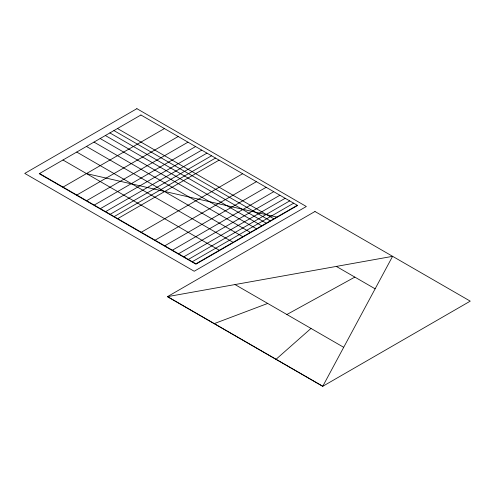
<?xml version="1.0" encoding="UTF-8"?>
<svg xmlns="http://www.w3.org/2000/svg" width="495" height="495" viewBox="0 0 495 495"><rect width="100%" height="100%" fill="white"/><g stroke="black" fill="none" stroke-linecap="round" stroke-linejoin="round"><path stroke-width="0.74" d="M276.062 359.277L310.996 328.433M63.044 187.098L164.414 128.57M76.812 195.042L178.181 136.515M86.606 200.698L187.982 142.17M94.211 205.091L195.581 146.563M100.374 208.649L201.75 150.121M105.577 211.656L206.953 153.128M110.168 214.304L211.544 155.776M114.141 216.6L215.517 158.072M117.705 218.654L219.081 160.126M141.267 232.26L242.643 173.733M155.034 240.205L256.41 181.677M164.761 245.823L266.137 187.296M172.365 250.21L273.741 191.683M178.528 253.774L279.904 195.247M183.806 256.818L285.182 198.291M188.329 259.43L289.699 200.902M192.301 261.719L293.671 203.191M297.297 205.283L195.921 263.81L39.544 173.528M286.883 314.511L354.835 277.101M214.279 323.606L267.708 303.435M86.532 173.609L276.884 217.07M117.494 128.527L273.871 218.809M113.93 130.581L270.307 220.869M109.89 132.92L266.267 223.202M336.34 266.421L375.111 288.808M105.367 135.525L261.744 225.813M100.163 138.532L256.54 228.814M93.994 142.09L250.371 232.378M86.464 146.44L242.841 236.728M76.737 152.058L233.114 242.34M62.964 160.009L219.347 250.291M235.032 284.576L343.666 347.292M392.585 256.342L322.777 386.249L167.564 296.635L392.585 256.342M136.88 108.671L24.75 173.411L194.207 271.248L306.337 206.508L136.88 108.671M140.92 115.001L39.229 173.708L195.921 264.175L297.613 205.468L140.92 115.001M314.969 211.495L167.428 296.678L322.709 386.329L470.25 301.146L314.969 211.495"/></g></svg>
